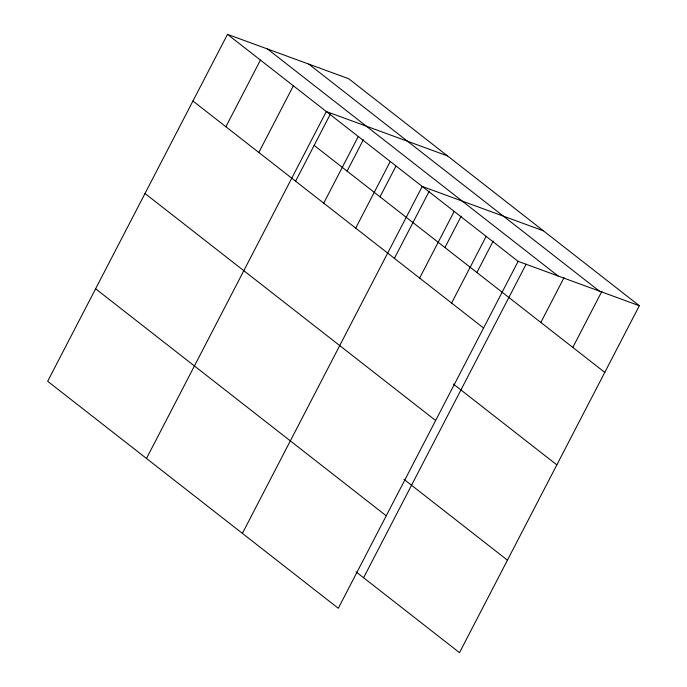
<?xml version="1.0" encoding="UTF-8"?>
<svg xmlns="http://www.w3.org/2000/svg" width="687" height="687" viewBox="0 0 687 687"><rect width="100%" height="100%" fill="white"/><g stroke="black" fill="none" stroke-linecap="round" stroke-linejoin="round"><path stroke-width="1.03" d="M227.5 34.35L47.669 381.276L338.296 608.278L518.127 261.352L227.5 34.35L348.704 78.722L639.331 305.724L459.5 652.65L356.021 571.824M225.886 126.743L260.442 60.078M258.819 152.471L293.375 85.806M146.486 458.461L326.316 111.526L447.52 155.897M295.565 181.248L330.438 113.956M323.723 203.163L358.279 136.498M347.09 171.115L363.38 139.684M355.694 228.136L390.25 161.471M380.023 196.834L395.824 166.366M242.391 533.37L422.222 186.443L543.426 230.815M394.372 258.424L429.255 191.141M419.628 278.072L454.184 211.407M444.936 247.535L461.226 216.104M451.599 303.044L486.156 236.38M476.898 272.507L493.189 241.077M363.595 577.741L526.148 264.143M540.841 322.443L564.036 277.685M572.803 347.416L601.932 291.228M518.127 261.352L639.331 305.724M308.712 64.08L599.33 291.082M267.501 48.992L558.119 275.994M314.148 145.386L604.775 372.388M192.944 101.015L483.571 328.017M453.36 384.05L556.831 464.876M145.009 193.502L435.627 420.504M403.965 479.337L507.444 560.163M95.613 288.789L386.231 515.791"/></g></svg>
